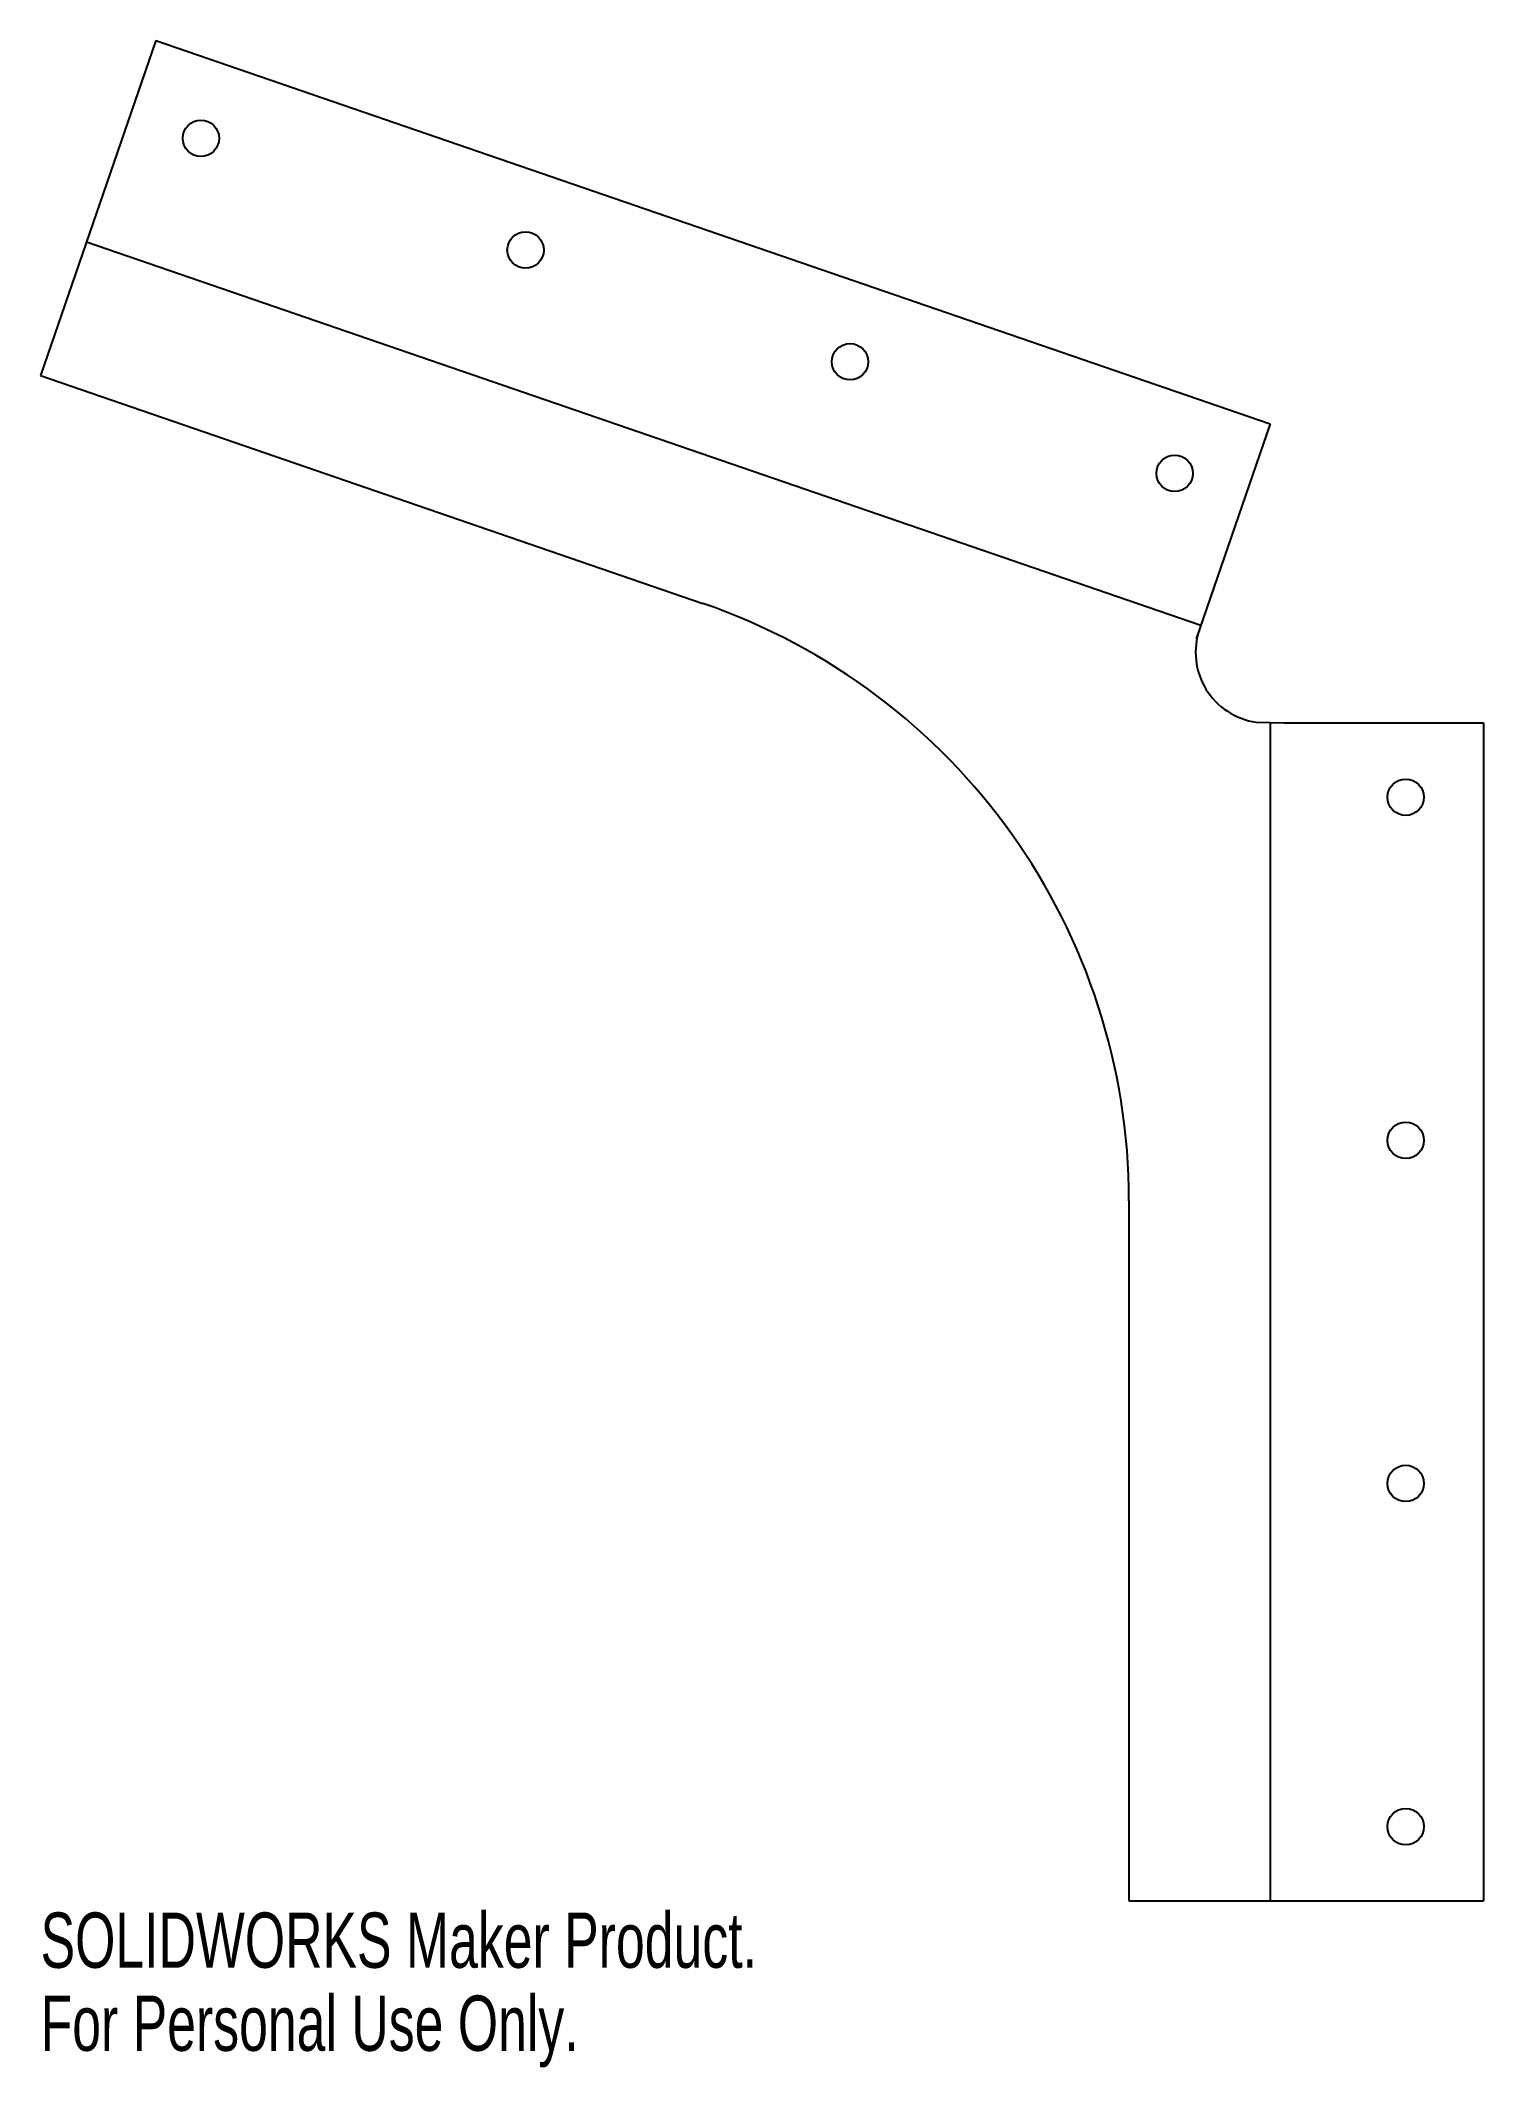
# Model space of a CAD drawing. Header units: millimetres. Extents: x -129 to -3, y -32 to 145.
import ezdxf

# ---------------------------------------------------------------- set-up
doc = ezdxf.new("R2010")
doc.units = ezdxf.units.MM
doc.layers.add('2', color=5, linetype='Continuous')
doc.styles.add('SLDTEXTSTYLE0', font='TXT', dxfattribs={"width": 0.7})

msp = doc.modelspace()

# ---------------------------------------------------------------- linework, layer by layer
for p, q in [((-118.91, 145.14), (-128.99, 115.86)), ((-118.91, 145.14), (-21.54, 111.62)), ((-128.99, 115.86), (-71.12, 95.93)), ((-21.54, 111.62), (-28, 92.83)), ((-27.72, 93.66), (-28, 92.83)), ((-22.76, 85.54), (-20.3, 85.48)), ((-20.3, 85.48), (-2.89, 85.48)), ((-2.89, 85.48), (-2.89, -17.51)), ((-33.87, 43.71), (-33.87, -17.51)), ((-33.87, -17.51), (-2.89, -17.51))]:
    msp.add_line(p, q)
for centre in [(-114.98, 136.6), (-86.61, 126.83), (-58.25, 117.06), (-29.88, 107.3), (-9.69, 78.99), (-9.69, 48.99), (-9.69, 18.99), (-9.69, -11.01)]:
    msp.add_circle(centre, 1.59)
for centre, radius, start, end in [((-89.1, 43.71), 55.23, 0, 71), ((-21.87, 91.66), 6.18, 161.1304, 261.733)]:
    msp.add_arc(centre, radius, start, end)
at = {"layer": '2'}
for p, q in [((-27.6, 93.99), (-124.98, 127.52)), ((-21.53, 85.51), (-21.53, -17.51))]:
    msp.add_line(p, q, dxfattribs=at)

# ---------------------------------------------------------------- texts
at = {"color": 7, "linetype": 'Continuous', "char_height": 4.8336, "attachment_point": 1, "style": 'SLDTEXTSTYLE0'}
for s, insert in [('SOLIDWORKS Maker Product.', (-128.99, -18.52)), ('For Personal Use Only.', (-128.99, -25.78))]:
    msp.add_mtext(s, dxfattribs=dict(at, insert=insert))

doc.saveas('drawing.dxf')
